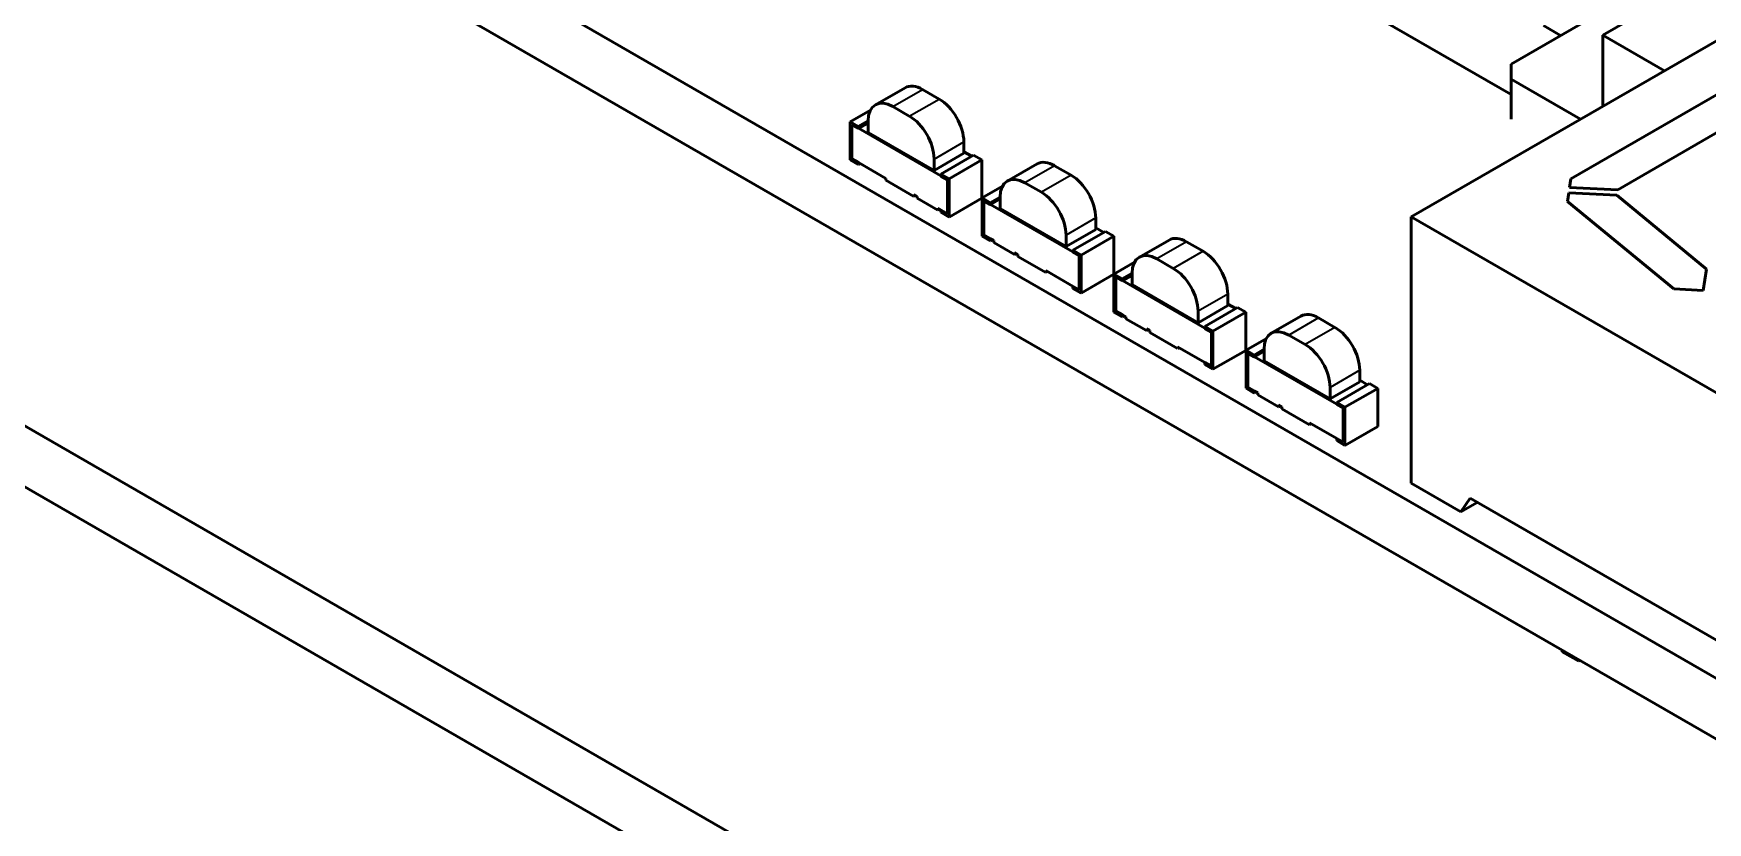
# Model space of a CAD drawing. Header units: millimetres. Extents: x 3137 to 5094, y 789 to 1822.
# Drawn here: x 3988.32 to 4024.2, y 1474.49 to 1491.41 of the extents above; entities that cross this region are included whole.
import ezdxf

# ---------------------------------------------------------------- set-up
doc = ezdxf.new("R2010")
doc.units = ezdxf.units.MM
doc.header["$LTSCALE"] = 1.8
doc.layers.add('외형선(ISO)', color=7, linetype='Continuous', lineweight=50)
doc.layers.add('좁은 외형선(ISO)', color=7, linetype='Continuous', lineweight=35)

msp = doc.modelspace()

# ---------------------------------------------------------------- linework, layer by layer
at = {"layer": '외형선(ISO)'}
for p, q in [((3970.118, 1508.912), (4032.343, 1472.986)), ((4032.343, 1471.68), (3970.118, 1507.606)), ((3990.996, 1506.841), (4019.987, 1490.103)), ((3961.774, 1498.216), (4025.131, 1461.637)), ((4025.131, 1460.331), (3961.774, 1496.91)), ((4026.69, 1494.112), (4021.953, 1491.376)), ((4019.987, 1490.756), (4023.275, 1492.654)), ((4024.636, 1491.398), (4017.847, 1487.479)), ((4021.048, 1491.368), (4020.68, 1491.581)), ((4021.953, 1489.85), (4021.953, 1491.376)), ((4023.275, 1490.613), (4021.953, 1491.376)), ((4019.987, 1490.756), (4019.987, 1490.429)), ((4006.364, 1489.88), (4007, 1490.248)), ((4019.987, 1490.429), (4021.472, 1489.572)), ((4019.987, 1489.572), (4019.987, 1490.429)), ((4007.375, 1490.21), (4007.729, 1490.006)), ((4021.267, 1488.294), (4024.438, 1490.125)), ((4021.267, 1488.294), (4024.438, 1490.125)), ((4006.26, 1489.771), (4005.821, 1489.517)), ((4005.821, 1488.701), (4005.821, 1489.517)), ((4005.821, 1489.517), (4005.998, 1489.415)), ((4005.998, 1489.415), (4006.208, 1489.537)), ((4006.003, 1489.378), (4006.208, 1489.496)), ((4006.208, 1489.292), (4006.208, 1489.537)), ((4006.739, 1489.843), (4007.092, 1489.639)), ((4005.998, 1489.375), (4005.857, 1489.456)), ((4005.857, 1489.456), (4005.857, 1488.721)), ((4005.862, 1488.724), (4005.862, 1489.453)), ((4005.998, 1489.375), (4005.998, 1489.415)), ((4005.998, 1489.375), (4006.003, 1489.378)), ((4006.003, 1489.378), (4007.766, 1488.36)), ((4007.623, 1488.475), (4006.208, 1489.292)), ((4024.633, 1489.421), (4022.272, 1488.058)), ((4024.633, 1489.421), (4022.272, 1488.058)), ((4007.623, 1488.475), (4008.259, 1488.843)), ((4008.469, 1488.801), (4007.766, 1488.395)), ((4008.259, 1489.088), (4008.259, 1488.843)), ((4008.259, 1488.876), (4008.429, 1488.778)), ((4008.469, 1488.801), (4008.646, 1488.699)), ((4005.998, 1488.599), (4005.821, 1488.701)), ((4005.862, 1488.724), (4005.857, 1488.721)), ((4005.857, 1488.721), (4005.998, 1488.64)), ((4006.003, 1488.643), (4005.862, 1488.724)), ((4006.003, 1488.643), (4005.998, 1488.64)), ((4005.998, 1488.599), (4005.998, 1488.64)), ((4006.039, 1488.622), (4005.998, 1488.599)), ((4006.589, 1488.305), (4006.003, 1488.643)), ((4007.623, 1488.72), (4007.623, 1488.475)), ((4007.943, 1488.293), (4008.646, 1488.699)), ((4008.646, 1488.699), (4008.646, 1487.882)), ((4009.829, 1488.615), (4009.192, 1488.247)), ((4010.557, 1488.373), (4010.204, 1488.577)), ((4006.589, 1488.264), (4006.589, 1488.305)), ((4006.589, 1488.264), (4007.186, 1487.919)), ((4007.766, 1488.395), (4007.766, 1488.354)), ((4007.766, 1488.395), (4007.943, 1488.293)), ((4007.907, 1488.272), (4007.766, 1488.354)), ((4007.907, 1487.537), (4007.907, 1488.272)), ((4007.943, 1488.293), (4007.943, 1487.476)), ((4009.089, 1488.138), (4008.65, 1487.884)), ((4009.921, 1488.006), (4009.567, 1488.21)), ((4021.239, 1488.11), (4021.267, 1488.294)), ((4021.267, 1488.294), (4021.239, 1488.11)), ((4022.272, 1488.058), (4021.239, 1488.11)), ((4021.239, 1488.11), (4022.272, 1488.058)), ((4007.257, 1487.919), (4007.186, 1487.96)), ((4007.186, 1487.96), (4007.186, 1487.919)), ((4007.257, 1487.878), (4007.257, 1487.919)), ((4007.7, 1487.622), (4007.257, 1487.878)), ((4008.646, 1487.882), (4007.943, 1487.476)), ((4008.65, 1487.884), (4008.65, 1487.068)), ((4008.826, 1487.782), (4008.65, 1487.884)), ((4008.685, 1487.823), (4008.826, 1487.742)), ((4008.685, 1487.088), (4008.685, 1487.823)), ((4008.69, 1487.82), (4008.69, 1487.091)), ((4008.826, 1487.782), (4009.037, 1487.904)), ((4008.826, 1487.742), (4008.826, 1487.782)), ((4008.826, 1487.742), (4008.832, 1487.745)), ((4008.832, 1487.745), (4009.037, 1487.863)), ((4010.594, 1486.727), (4008.832, 1487.745)), ((4009.037, 1487.904), (4009.037, 1487.659)), ((4021.194, 1487.811), (4021.222, 1487.995)), ((4021.194, 1487.811), (4021.222, 1487.995)), ((4023.472, 1485.933), (4021.194, 1487.811)), ((4023.472, 1485.933), (4021.194, 1487.811)), ((4021.222, 1487.995), (4022.255, 1487.943)), ((4021.222, 1487.995), (4022.255, 1487.943)), ((4022.255, 1487.943), (4024.176, 1486.359)), ((4022.255, 1487.943), (4024.176, 1486.359)), ((4007.771, 1487.622), (4007.7, 1487.663)), ((4007.7, 1487.663), (4007.7, 1487.622)), ((4007.736, 1487.643), (4007.7, 1487.622)), ((4007.766, 1487.619), (4007.771, 1487.622)), ((4007.766, 1487.619), (4007.766, 1487.578)), ((4007.766, 1487.619), (4007.907, 1487.537)), ((4007.943, 1487.476), (4007.766, 1487.578)), ((4007.907, 1487.544), (4007.771, 1487.622)), ((4009.037, 1487.659), (4010.451, 1486.842)), ((4011.087, 1487.21), (4011.087, 1487.455)), ((4017.847, 1487.479), (4027.04, 1482.172)), ((4017.847, 1487.479), (4017.847, 1481.764)), ((4008.65, 1487.068), (4008.826, 1486.966)), ((4008.69, 1487.091), (4008.685, 1487.088)), ((4008.826, 1487.007), (4008.685, 1487.088)), ((4008.69, 1487.091), (4008.832, 1487.01)), ((4008.832, 1487.01), (4008.826, 1487.007)), ((4008.826, 1486.966), (4008.826, 1487.007)), ((4008.867, 1486.989), (4008.826, 1486.966)), ((4008.902, 1486.969), (4008.832, 1487.01)), ((4011.087, 1487.21), (4010.451, 1486.842)), ((4010.451, 1486.842), (4010.451, 1487.087)), ((4011.298, 1487.168), (4010.594, 1486.762)), ((4010.771, 1486.66), (4011.475, 1487.066)), ((4011.257, 1487.145), (4011.087, 1487.243)), ((4011.475, 1487.066), (4011.298, 1487.168)), ((4011.475, 1486.249), (4011.475, 1487.066)), ((4008.902, 1486.928), (4008.902, 1486.969)), ((4008.902, 1486.928), (4009.346, 1486.672)), ((4009.417, 1486.672), (4009.346, 1486.713)), ((4009.346, 1486.713), (4009.346, 1486.672)), ((4009.417, 1486.631), (4009.417, 1486.672)), ((4009.417, 1486.631), (4010.014, 1486.286)), ((4010.594, 1486.762), (4010.594, 1486.721)), ((4010.771, 1486.66), (4010.594, 1486.762)), ((4010.594, 1486.721), (4010.735, 1486.64)), ((4010.735, 1486.64), (4010.735, 1485.905)), ((4010.771, 1485.843), (4010.771, 1486.66)), ((4012.657, 1486.982), (4012.021, 1486.614)), ((4013.386, 1486.74), (4013.032, 1486.944)), ((4010.6, 1485.989), (4010.014, 1486.327)), ((4010.014, 1486.327), (4010.014, 1486.286)), ((4011.917, 1486.505), (4011.478, 1486.251)), ((4011.655, 1486.149), (4011.865, 1486.271)), ((4011.865, 1486.271), (4011.865, 1486.026)), ((4012.749, 1486.373), (4012.396, 1486.577)), ((4024.176, 1486.359), (4024.106, 1485.901)), ((4024.176, 1486.359), (4024.106, 1485.901)), ((4010.594, 1485.986), (4010.6, 1485.989)), ((4010.594, 1485.986), (4010.594, 1485.945)), ((4010.735, 1485.905), (4010.594, 1485.986)), ((4010.594, 1485.945), (4010.771, 1485.843)), ((4010.6, 1485.989), (4010.735, 1485.911)), ((4011.475, 1486.249), (4010.771, 1485.843)), ((4011.478, 1486.251), (4011.478, 1485.435)), ((4011.655, 1486.149), (4011.478, 1486.251)), ((4011.513, 1486.19), (4011.655, 1486.109)), ((4011.513, 1485.455), (4011.513, 1486.19)), ((4011.519, 1486.187), (4011.519, 1485.458)), ((4011.655, 1486.109), (4011.655, 1486.149)), ((4011.655, 1486.109), (4011.66, 1486.112)), ((4011.66, 1486.112), (4011.865, 1486.23)), ((4013.423, 1485.094), (4011.66, 1486.112)), ((4011.865, 1486.026), (4013.279, 1485.209)), ((4024.106, 1485.901), (4023.472, 1485.933)), ((4024.106, 1485.901), (4023.472, 1485.933)), ((4013.916, 1485.577), (4013.279, 1485.209)), ((4013.916, 1485.577), (4013.916, 1485.822)), ((4014.086, 1485.512), (4013.916, 1485.61)), ((4011.478, 1485.435), (4011.655, 1485.333)), ((4011.519, 1485.458), (4011.513, 1485.455)), ((4011.655, 1485.374), (4011.513, 1485.455)), ((4011.519, 1485.458), (4011.66, 1485.377)), ((4011.66, 1485.377), (4011.655, 1485.374)), ((4011.655, 1485.333), (4011.655, 1485.374)), ((4011.696, 1485.356), (4011.655, 1485.333)), ((4011.731, 1485.336), (4011.66, 1485.377)), ((4011.731, 1485.295), (4011.731, 1485.336)), ((4011.731, 1485.295), (4012.175, 1485.039)), ((4013.279, 1485.209), (4013.279, 1485.454)), ((4014.126, 1485.535), (4013.423, 1485.129)), ((4013.599, 1485.027), (4014.303, 1485.433)), ((4014.303, 1485.433), (4014.126, 1485.535)), ((4014.303, 1484.616), (4014.303, 1485.433)), ((4015.485, 1485.349), (4014.849, 1484.981)), ((4016.214, 1485.107), (4015.86, 1485.311)), ((4012.246, 1485.039), (4012.175, 1485.08)), ((4012.175, 1485.08), (4012.175, 1485.039)), ((4012.246, 1484.998), (4012.246, 1485.039)), ((4012.246, 1484.998), (4012.842, 1484.653)), ((4013.423, 1485.129), (4013.423, 1485.088)), ((4013.599, 1485.027), (4013.423, 1485.129)), ((4013.423, 1485.088), (4013.564, 1485.007)), ((4013.564, 1485.007), (4013.564, 1484.272)), ((4013.599, 1484.21), (4013.599, 1485.027)), ((4014.745, 1484.872), (4014.307, 1484.618)), ((4015.578, 1484.74), (4015.224, 1484.944)), ((4013.428, 1484.356), (4012.842, 1484.694)), ((4012.842, 1484.694), (4012.842, 1484.653)), ((4014.303, 1484.616), (4013.599, 1484.21)), ((4014.307, 1484.618), (4014.307, 1483.802)), ((4014.483, 1484.516), (4014.307, 1484.618)), ((4014.342, 1484.557), (4014.483, 1484.476)), ((4014.342, 1483.822), (4014.342, 1484.557)), ((4014.347, 1484.554), (4014.347, 1483.825)), ((4014.483, 1484.516), (4014.694, 1484.638)), ((4014.483, 1484.476), (4014.483, 1484.516)), ((4014.483, 1484.476), (4014.489, 1484.479)), ((4014.489, 1484.479), (4014.694, 1484.597)), ((4016.251, 1483.461), (4014.489, 1484.479)), ((4014.694, 1484.638), (4014.694, 1484.393)), ((4013.423, 1484.353), (4013.428, 1484.356)), ((4013.423, 1484.353), (4013.423, 1484.312)), ((4013.564, 1484.272), (4013.423, 1484.353)), ((4013.423, 1484.312), (4013.599, 1484.21)), ((4013.428, 1484.356), (4013.564, 1484.278)), ((4014.694, 1484.393), (4016.108, 1483.576)), ((4016.744, 1483.944), (4016.744, 1484.189)), ((4014.307, 1483.802), (4014.483, 1483.7)), ((4014.347, 1483.825), (4014.342, 1483.822)), ((4014.483, 1483.741), (4014.342, 1483.822)), ((4014.347, 1483.825), (4014.489, 1483.744)), ((4016.744, 1483.944), (4016.108, 1483.576)), ((4016.108, 1483.576), (4016.108, 1483.821)), ((4016.955, 1483.902), (4016.251, 1483.496)), ((4016.428, 1483.394), (4017.131, 1483.8)), ((4016.914, 1483.879), (4016.744, 1483.977)), ((4017.131, 1483.8), (4016.955, 1483.902)), ((4017.131, 1482.983), (4017.131, 1483.8)), ((4014.489, 1483.744), (4014.483, 1483.741)), ((4014.483, 1483.7), (4014.483, 1483.741)), ((4014.524, 1483.723), (4014.483, 1483.7)), ((4014.559, 1483.703), (4014.489, 1483.744)), ((4014.559, 1483.662), (4014.559, 1483.703)), ((4014.559, 1483.662), (4015.003, 1483.406)), ((4015.074, 1483.406), (4015.003, 1483.447)), ((4015.003, 1483.447), (4015.003, 1483.406)), ((4015.074, 1483.365), (4015.074, 1483.406)), ((4016.251, 1483.496), (4016.251, 1483.455)), ((4016.428, 1483.394), (4016.251, 1483.496)), ((4016.251, 1483.455), (4016.392, 1483.374)), ((4015.074, 1483.365), (4015.671, 1483.02)), ((4016.256, 1482.723), (4015.671, 1483.061)), ((4015.671, 1483.061), (4015.671, 1483.02)), ((4016.392, 1483.374), (4016.392, 1482.639)), ((4016.428, 1482.577), (4016.428, 1483.394)), ((4016.251, 1482.72), (4016.256, 1482.723)), ((4016.251, 1482.72), (4016.251, 1482.679)), ((4016.392, 1482.639), (4016.251, 1482.72)), ((4016.251, 1482.679), (4016.428, 1482.577)), ((4016.256, 1482.723), (4016.392, 1482.645)), ((4017.131, 1482.983), (4016.428, 1482.577)), ((4017.847, 1481.764), (4018.908, 1481.151)), ((4018.908, 1481.151), (4019.112, 1481.442)), ((4019.262, 1481.356), (4018.908, 1481.151)), ((4019.112, 1481.442), (4025.775, 1477.595)), ((4021.082, 1478.153), (4021.082, 1478.181)), ((4021.436, 1477.949), (4021.082, 1478.153)), ((4021.436, 1477.977), (4021.436, 1477.949)), ((4021.436, 1477.949), (4021.461, 1477.963))]:
    msp.add_line(p, q, dxfattribs=at)
for centre, major_axis, start_param, end_param in [((4007.375, 1489.598), (-0.375, 0.65), 5.497787, 6.283185), ((4006.739, 1489.231), (-0.375, 0.65), 5.497787, 7.068583), ((4007.729, 1489.394), (0.375, -0.65), 0.785398, 2.356194), ((4007.092, 1489.027), (0.375, -0.65), 0.785398, 2.356194), ((4010.204, 1487.965), (-0.375, 0.65), 5.497787, 6.283185), ((4009.567, 1487.598), (-0.375, 0.65), 5.497787, 7.068583), ((4010.557, 1487.761), (-0.375, 0.65), 3.926991, 5.497787), ((4006.852, 1488.071), (-0.425, 0), 2.474115, 2.593716), ((4009.921, 1487.394), (-0.375, 0.65), 3.926991, 5.497787), ((4013.032, 1486.332), (-0.375, 0.65), 5.497787, 6.283185), ((4009.68, 1486.438), (-0.525, 0), 5.30614, 5.402404), ((4012.396, 1485.965), (-0.375, 0.65), 5.497787, 7.068583), ((4013.386, 1486.128), (-0.375, 0.65), 3.926991, 5.497787), ((4009.68, 1486.438), (-0.425, 0), 2.474115, 2.593716), ((4012.749, 1485.761), (-0.375, 0.65), 3.926991, 5.497787), ((4015.86, 1484.699), (-0.375, 0.65), 5.497787, 6.283185), ((4012.509, 1484.805), (-0.525, 0), 5.30614, 5.402404), ((4015.224, 1484.332), (-0.375, 0.65), 5.497787, 7.068583), ((4016.214, 1484.495), (-0.375, 0.65), 3.926991, 5.497787), ((4012.509, 1484.805), (-0.425, 0), 2.474115, 2.593716), ((4015.578, 1484.128), (-0.375, 0.65), 3.926991, 5.497787), ((4015.337, 1483.172), (-0.525, 0), 5.30614, 5.402404), ((4015.337, 1483.172), (-0.425, 0), 2.474115, 2.593716)]:
    msp.add_ellipse(centre, major_axis=major_axis, ratio=0.57735, start_param=start_param, end_param=end_param, dxfattribs=at)
at = {"layer": '좁은 외형선(ISO)'}
for p, q in [((4006.739, 1489.843), (4007.375, 1490.21)), ((4007.092, 1489.639), (4007.729, 1490.006)), ((4007.623, 1488.72), (4008.259, 1489.088)), ((4010.204, 1488.577), (4009.567, 1488.21)), ((4010.557, 1488.373), (4009.921, 1488.006)), ((4011.087, 1487.455), (4010.451, 1487.087)), ((4013.032, 1486.944), (4012.396, 1486.577)), ((4013.386, 1486.74), (4012.749, 1486.373)), ((4013.916, 1485.822), (4013.279, 1485.454)), ((4015.86, 1485.311), (4015.224, 1484.944)), ((4016.214, 1485.107), (4015.578, 1484.74)), ((4016.744, 1484.189), (4016.108, 1483.821))]:
    msp.add_line(p, q, dxfattribs=at)

doc.saveas('drawing.dxf')
